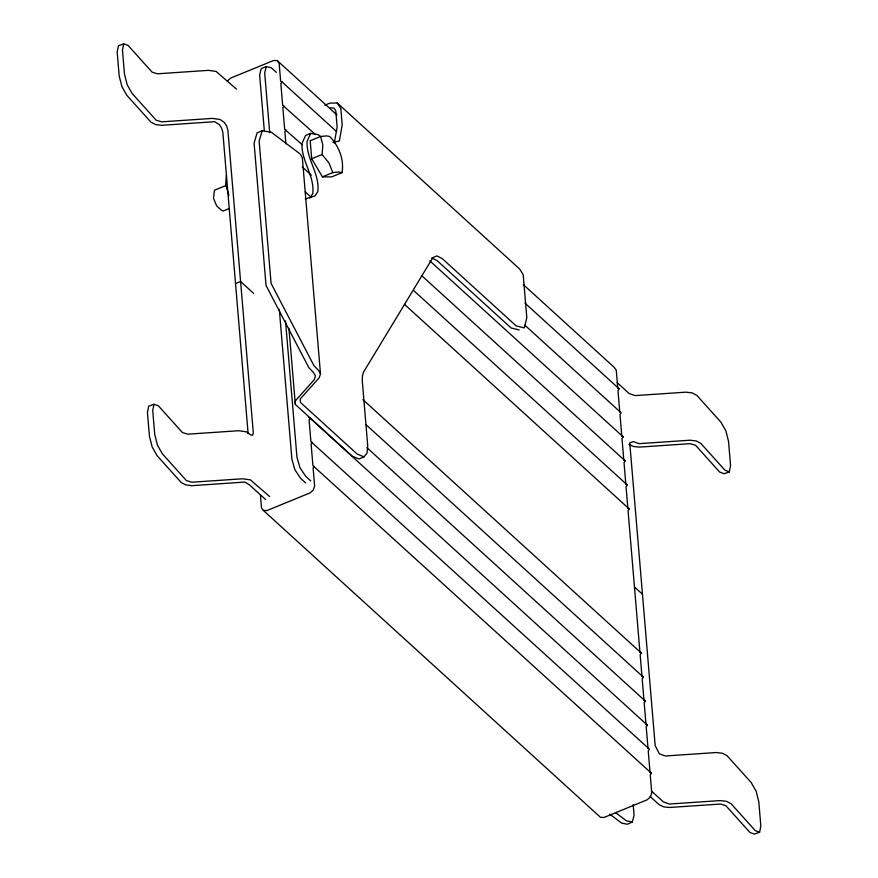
<?xml version="1.0" encoding="UTF-8"?>
<svg xmlns="http://www.w3.org/2000/svg" width="878" height="878" viewBox="0 0 878 878"><rect width="100%" height="100%" fill="white"/><g stroke="black" fill="none" stroke-linecap="round" stroke-linejoin="round"><path stroke-width="1.32" d="M226.403 175.062L225.679 184.676L228.917 195.487M342.014 172.659L338.93 172.011L332.806 172.604L328.965 162.946L322.083 154.528L322.852 144.881L320.613 136.474L310.197 140.743L311.712 158.775L322.435 176.851L331.632 176.906L342.014 172.659C344.385 159.587 338.82 145.924 329.777 136.54L326.693 135.892L320.613 136.474M334.266 143.147L337.141 127.014L335.769 110.661L333.892 108.038L330.304 107.928M628.889 444.345L633.4 446.485L639.261 447.111L690.163 443.664L695.574 445.278L719.664 472.035L724.054 473.725L729.344 471.881L730.562 465.549L728.553 441.524L725.897 430.868L720.915 422.142L696.836 395.374L692.259 392.916L686.003 392.159L635.101 395.605L629.153 393.531L617.19 382.632M650.038 796.423L659.159 804.72L663.658 806.86L669.519 807.475L720.432 804.039L725.843 805.642L749.922 832.41L754.312 834.1L759.602 832.256L760.831 825.924L758.811 801.899L756.156 791.243L751.173 782.517L727.094 755.749L722.517 753.28L716.272 752.534L665.359 755.98L659.411 753.895L655.175 745.609L629.756 442.896L633.192 441.579L639.14 443.653L690.042 440.207L696.298 440.965L700.863 443.434L724.943 470.191L729.344 471.881M236.412 89.095L216.142 71.458L208.481 70.35L157.568 73.796L152.157 72.183L128.078 45.426L123.754 43.9L122.459 50.068L124.478 74.092L127.178 84.705L132.117 93.474L156.196 120.231L161.607 121.844L212.509 118.398L220.169 119.507L224.417 122.558L226.634 125.982L227.885 130.153L253.303 432.865L252.601 435.258L250.636 434.884L246.4 431.822L238.739 430.725L187.837 434.171L182.426 432.558L158.336 405.79L154.012 404.275L148.722 406.119L147.438 412.287L149.447 436.311L152.157 446.924L157.085 455.693L181.164 482.45L185.741 484.919L191.997 485.666L244.962 482.066L249.615 485.007L265.65 499.593M154.012 404.275L152.717 410.443L154.737 434.467L157.447 445.08L162.375 453.849L186.454 480.606L191.865 482.22L242.778 478.773L250.439 479.882L269.7 496.608M276.383 72.391L271.335 67.793L266.297 66.541L264.684 72.83L269.722 132.808M609.738 814.125L621.657 823.136L627.474 824.244L632.281 821.951L634.092 815.377L633.181 804.478M320.492 373.885L302.328 157.656L300.331 154.133L271.368 132.249L262.182 130.745L259.142 141.018L271.093 283.396L313.896 365.566L318.484 370.362L320.492 373.885L319.252 377.694L300.276 398.941L300.397 402.387L357.094 454.003L363.997 456.889L366.993 453.224L367.739 445.947L362.296 381.03L362.438 375.861L363.569 372.042L432.854 257.66L436.827 255.882L442.227 258.582L516.176 325.903L524.243 327.9L526.811 317.836L523.189 274.594L519.644 269.008L337.295 103.011L329.898 103.121L324.838 105.195M320.393 136.452L318.275 134.718L310.636 133.39L307.07 141.424C306.235 159.159 319.943 173.756 317.814 191.591L314.972 195.915L305.248 198.999M309.912 197.978L312.755 193.665C314.884 175.83 301.176 161.234 302.01 143.498L305.566 135.464L310.636 133.39M227.314 81.039L230.651 78.098L273.662 60.483L277.25 60.593L279.127 63.216L280.642 81.237L282.003 81.917L280.839 83.64L282.661 105.261L315.411 134.51M284.022 105.942L282.859 107.665L284.67 129.285L302.241 144.716M286.041 129.966L284.878 131.689L285.899 143.849M308.88 417.588L310.252 418.268L309.089 419.991L310.9 441.612L649.391 749.186L648.227 750.909L650.049 772.53L651.41 773.222L650.247 774.934L651.761 792.955L650.433 796.895L647.097 799.836L604.086 817.451L600.497 817.341L263.378 510.447L261.49 507.813L260.415 494.951M312.272 442.292L311.108 444.016L312.919 465.636L651.41 773.222M314.28 466.317L313.117 468.04L314.631 486.05L313.303 489.99L309.978 492.931L266.956 510.546L263.378 510.447M524.978 303.108L619.133 388.822L617.969 390.534L619.78 412.155M429.803 260.843L623.171 436.871L621.997 438.583L623.819 460.215L625.18 460.895L624.017 462.607L625.838 484.239L627.199 484.919L626.036 486.642L627.858 508.263L629.219 508.944L628.055 510.667L639.952 652.409L641.324 653.089L640.161 654.812L641.972 676.433L643.344 677.114L642.18 678.837L643.991 700.457L645.363 701.138L644.189 702.861L646.01 724.482L647.371 725.162L646.208 726.885L648.03 748.506M266.297 66.541L261.227 68.616L259.625 74.904L264.322 130.789M262.182 130.745L257.122 132.819L254.082 143.092L266.034 285.471L308.826 367.641L313.424 372.426L315.432 375.949L314.192 379.768L295.217 401.005L295.337 404.462L352.034 456.077L358.937 458.964L363.997 456.889M225.92 185.521L214.539 190.186L213.486 198.154L216.614 205.869L220.916 209.787L223.001 211.082L229.323 208.492M311.712 158.775L322.083 154.528M322.435 176.851L332.806 172.604M235.534 283.583L240.594 281.509L253.599 293.351M123.754 43.9L118.464 45.744L117.169 51.912L119.188 75.936L121.888 86.549L126.827 95.318L150.906 122.075L155.483 124.544L161.728 125.302L214.704 121.691L219.357 124.632L221.574 128.056L222.825 132.227L248.123 433.578M332.894 142.258L339.325 141.073L342.2 124.95L340.829 108.587L337.295 103.011M632.281 821.951L626.453 820.842L615.621 812.655M519.183 329.963L511.106 327.966L437.167 260.656L431.767 257.956M759.602 832.256L755.212 830.566L731.133 803.798L726.556 801.34L720.3 800.582L669.398 804.029L663.45 801.954L651.476 791.056M619.133 388.822L617.761 388.131L616.257 370.121L614.37 367.487L523.255 284.549M623.171 436.871L621.8 436.19L619.989 414.559L621.152 412.847L524.967 325.288M277.25 60.593L336.976 114.963M282.003 81.917L336.68 131.689M302.23 166.897L311.339 175.194M421.692 275.648L625.18 460.895M305.259 191.843L311.339 197.374M413.582 290.453L627.199 484.919M404.473 304.348L629.219 508.944M634.465 586.965L642.466 594.252M362.921 399.644L641.324 653.089M365.95 424.59L643.344 677.114M366.949 447.692L645.363 701.138M310.252 418.268L647.371 725.162M310.68 480.815L305.632 476.216L299.98 467.722L296.962 457.229L285.515 320.92M305.621 482.889L300.572 478.29L294.92 469.796L291.902 459.304L279.314 309.363M288.939 328.306L295.337 404.462"/></g></svg>
